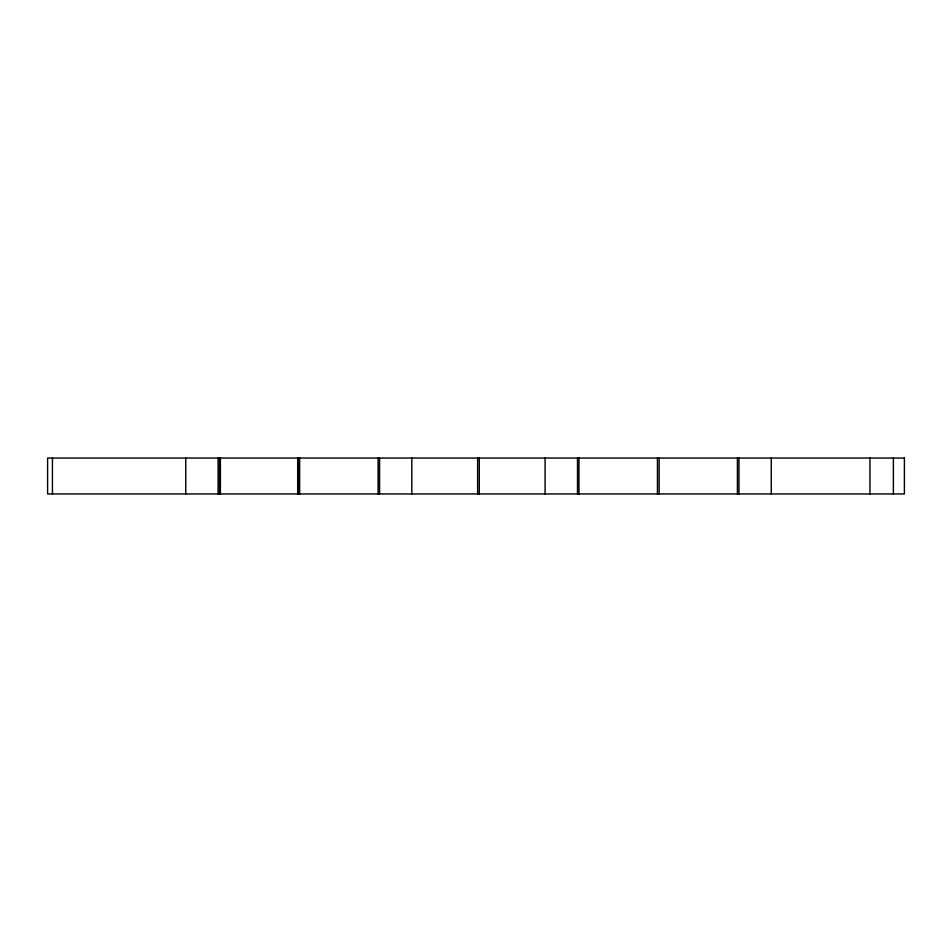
<?xml version="1.0" encoding="UTF-8"?>
<svg xmlns="http://www.w3.org/2000/svg" width="952" height="952" viewBox="0 0 952 952"><rect width="100%" height="100%" fill="white"/><g stroke="black" fill="none" stroke-linecap="round" stroke-linejoin="round"><path stroke-width="1.43" d="M893.369 458.043L893.369 493.957M869.961 458.043L869.961 493.957M771.263 458.043L771.263 493.957M738.954 458.043L738.954 493.957M737.419 458.043L737.419 493.957M659.165 458.043L659.165 493.957M657.451 458.043L657.451 493.957M578.971 458.043L578.971 493.957M577.495 458.043L577.495 493.957M545.079 458.043L545.079 493.957M479.272 458.043L479.272 493.957M477.618 458.043L477.618 493.957M411.823 458.043L411.823 493.957M379.574 458.043L379.574 493.957M378.087 458.043L378.087 493.957M299.642 458.043L299.642 493.957M298.071 458.043L298.071 493.957M297.678 458.043L297.678 493.957M220.388 458.043L220.388 493.957M219.591 458.043L219.591 493.957M218.103 458.043L218.103 493.957M185.747 458.043L185.747 493.957M52.431 458.043L52.431 493.957M904.4 458.043L47.6 458.043L47.6 493.957L904.4 493.957L904.4 458.043"/></g></svg>
